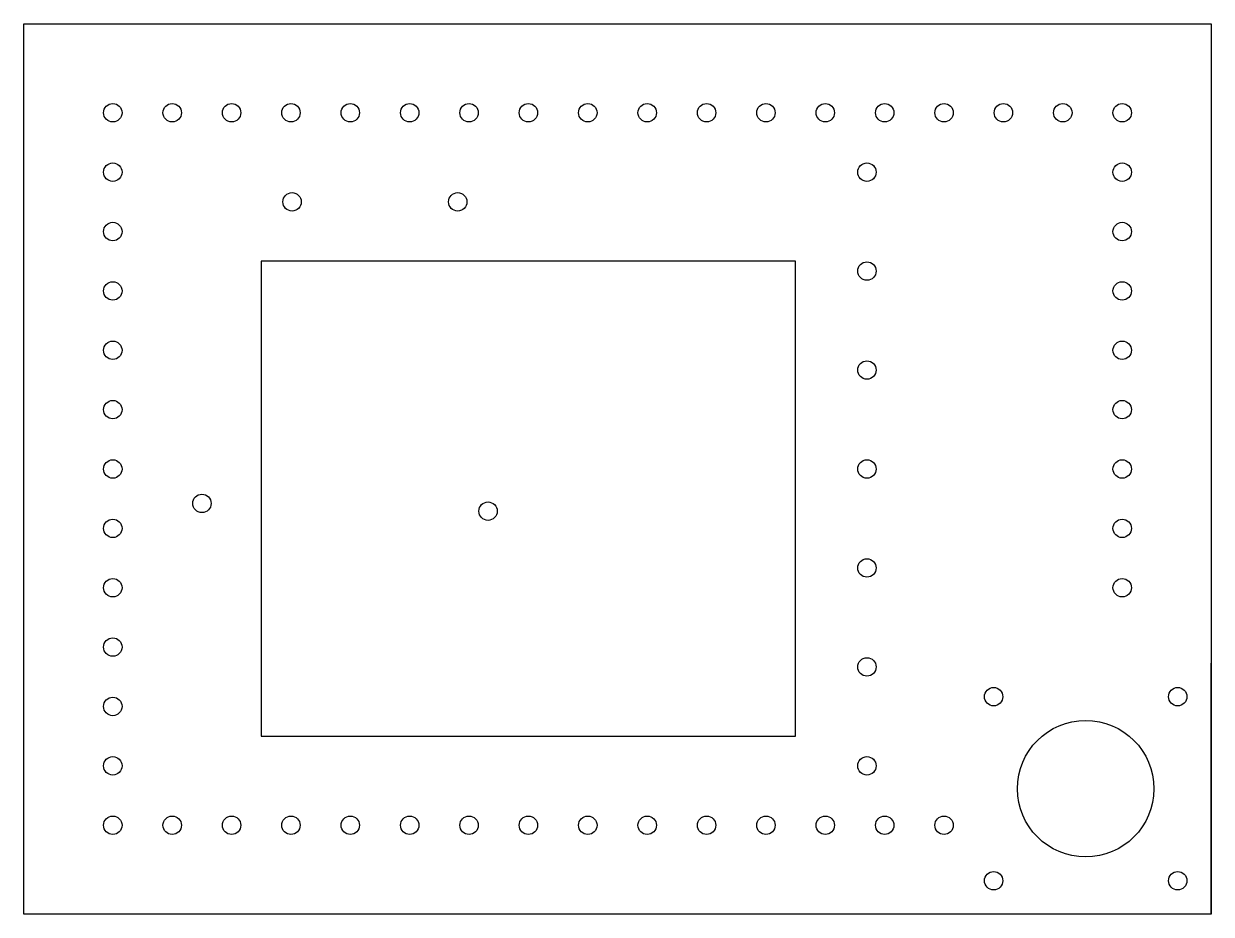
# Model space of a CAD drawing. Header units: millimetres. Extents: x -200 to 0, y 0 to 150.
import ezdxf

# ---------------------------------------------------------------- set-up
doc = ezdxf.new("R2010")
doc.units = ezdxf.units.MM
doc.layers.get('0').update_dxf_attribs({"linetype": 'CONTINUOUS'})

msp = doc.modelspace()

# ---------------------------------------------------------------- linework, layer by layer
for p, q in [((0, 150), (0, 0)), ((0, 0), (0, 42.3))]:
    msp.add_line(p, q)
for points in [[(0, 0), (-200, 0), (-200, 150), (0, 150)], [(-160, 30), (-70, 30), (-70, 110), (-160, 110)]]:
    msp.add_lwpolyline(points, close=True)
for centre, radius in [((-185, 135), 1.55), ((-175, 135), 1.55), ((-165, 135), 1.55), ((-155, 135), 1.55), ((-145, 135), 1.55), ((-135, 135), 1.55), ((-125, 135), 1.55), ((-115, 135), 1.55), ((-105, 135), 1.55), ((-95, 135), 1.55), ((-85, 135), 1.55), ((-75, 135), 1.55), ((-65, 135), 1.55), ((-55, 135), 1.55), ((-45, 135), 1.55), ((-35, 135), 1.55), ((-25, 135), 1.55), ((-15, 135), 1.55), ((-185, 125), 1.55), ((-58, 125), 1.55), ((-15, 125), 1.55), ((-154.8, 120), 1.55), ((-126.9, 120), 1.55), ((-185, 115), 1.55), ((-15, 115), 1.55), ((-58, 108.33), 1.55), ((-185, 105), 1.55), ((-15, 105), 1.55), ((-185, 95), 1.55), ((-15, 95), 1.55), ((-58, 91.67), 1.55), ((-185, 85), 1.55), ((-15, 85), 1.55), ((-185, 75), 1.55), ((-58, 75), 1.55), ((-15, 75), 1.55), ((-170, 69.2), 1.55), ((-121.8, 67.9), 1.55), ((-185, 65), 1.55), ((-15, 65), 1.55), ((-58, 58.33), 1.55), ((-185, 55), 1.55), ((-15, 55), 1.55), ((-185, 45), 1.55), ((-58, 41.67), 1.55), ((-36.65, 36.65), 1.55), ((-5.65, 36.65), 1.55), ((-185, 35), 1.55), ((-21.15, 21.15), 11.5), ((-185, 25), 1.55), ((-58, 25), 1.55), ((-185, 15), 1.55), ((-175, 15), 1.55), ((-165, 15), 1.55), ((-155, 15), 1.55), ((-145, 15), 1.55), ((-135, 15), 1.55), ((-125, 15), 1.55), ((-115, 15), 1.55), ((-105, 15), 1.55), ((-95, 15), 1.55), ((-85, 15), 1.55), ((-75, 15), 1.55), ((-65, 15), 1.55), ((-55, 15), 1.55), ((-45, 15), 1.55), ((-36.65, 5.65), 1.55), ((-5.65, 5.65), 1.55)]:
    msp.add_circle(centre, radius)

doc.saveas('drawing.dxf')
